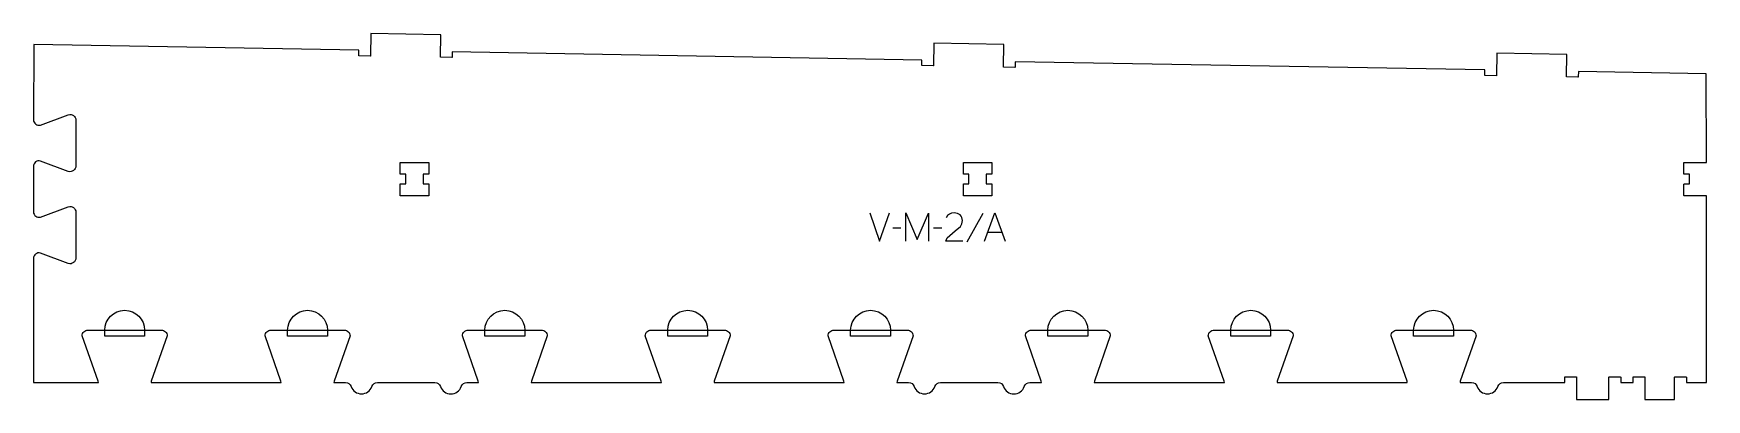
# Model space of a CAD drawing. Header units: millimetres. Extents: x -890 to 893, y -199 to 191.
import ezdxf

# ---------------------------------------------------------------- set-up
doc = ezdxf.new("R2010")
doc.units = ezdxf.units.MM
for name, color, linetype, true_color in [('1_ANYTOOL_1MMDEEP_LABELS_S', 2, 'Continuous', 0xffff00), ('3_ANYTOOL_CUTTHROUGH_INSID', 4, 'Continuous', 0x00ffff), ('4_ANYTOOL_CUTTHROUGH_OUTSI', 5, 'Continuous', 0x0000ff), ('5_ANYTOOL_HALF_MILL_9MM_IN', 3, 'Continuous', 0x00ff00)]:
    doc.layers.add(name, color=color, linetype=linetype, true_color=true_color)

msp = doc.modelspace()

# ---------------------------------------------------------------- linework, layer by layer
at = {"layer": '1_ANYTOOL_1MMDEEP_LABELS_S'}
for p, q in [((34.4, -16.1), (25.6, -16.2)), ((77.9, -16.1), (69.1, -16.2)), ((121.7, -0.5), (104.5, -31.2)), ((126.9, -20.4), (141.8, -20.4))]:
    msp.add_line(p, q, dxfattribs=at)
for points in [[(1.3, 0), (11.7, -30), (22.2, 0)], [(39.6, -30), (39.6, 0), (51.6, -28.4), (63.6, -0.1), (63.6, -30)], [(100.5, -30), (82.2, -29.9), (83.8, -26.5), (92.2, -19.1), (97.7, -14.4), (99.4, -11.6), (100, -8.2), (99.4, -4.7), (98.6, -3.3), (97.5, -2.1), (94.6, -0.5), (91.1, 0), (88.4, -0.3), (86, -1.3), (84.1, -2.9), (82.6, -5.1)], [(123.4, -30), (134.3, 0), (145.4, -30)]]:
    msp.add_lwpolyline(points, dxfattribs=at)
at = {"layer": '3_ANYTOOL_CUTTHROUGH_INSID'}
for points in [[(-493.1, 30.8), (-493.1, 41.3), (-499.1, 41.3), (-499.1, 53.8), (-468.6, 53.8), (-468.6, 41.3), (-474.6, 41.3), (-474.6, 30.8), (-468.6, 30.8), (-468.6, 18.3), (-499.1, 18.3), (-499.1, 30.8)], [(106.9, 30.8), (106.9, 41.3), (100.9, 41.3), (100.9, 53.8), (131.4, 53.8), (131.4, 41.3), (125.4, 41.3), (125.4, 30.8), (131.4, 30.8), (131.4, 18.3), (100.9, 18.3), (100.9, 30.8)]]:
    msp.add_lwpolyline(points, close=True, dxfattribs=at)
at = {"layer": '4_ANYTOOL_CUTTHROUGH_OUTSI'}
msp.add_lwpolyline([(756.3, 150.6), (756.2, 144.8, -0.414214), (755.9, 144.6), (743.9, 144.8, -0.414214), (743.7, 145), (744.1, 168.8), (669.6, 170.1), (669.2, 146.3, -0.414214), (668.9, 146.1), (656.9, 146.3, -0.414214), (656.7, 146.6), (656.8, 152.3), (156.3, 161), (156.2, 155.3, -0.414214), (155.9, 155), (143.9, 155.3, -0.414214), (143.7, 155.5), (144.1, 179.3), (69.6, 180.6), (69.2, 156.8, -0.414214), (68.9, 156.6), (56.9, 156.8, -0.414214), (56.7, 157), (56.8, 162.8), (-443.7, 171.5), (-443.8, 165.8, -0.414214), (-444.1, 165.5), (-456.1, 165.7, -0.414214), (-456.3, 166), (-455.9, 189.7), (-530.4, 191), (-530.8, 167.3, -0.414214), (-531.1, 167), (-543.1, 167.2, -0.414214), (-543.3, 167.5), (-543.2, 173.3), (-889.7, 179.3), (-890, 99.1, 0.501976), (-882.6, 93.6), (-852.9, 104.6, -0.015611), (-852.9, 104.6, -0.502397), (-844.8, 98.6), (-844.8, 50.1, -0.502397), (-852.9, 44.1, -0.015604), (-852.9, 44.2), (-882.6, 55.2, 0.501977), (-890, 49.6), (-890, 1.1, 0.501976), (-882.6, -4.4), (-852.9, 6.6, -0.015611), (-852.9, 6.6, -0.502397), (-844.8, 0.6), (-844.8, -47.9, -0.502397), (-852.9, -53.9, -0.015604), (-852.9, -53.8), (-882.6, -42.8, 0.501977), (-890, -48.4), (-890, -180.7), (-820.9, -180.7), (-821.2, -179.3), (-838.1, -131), (-838.1, -130.9, -0.414214), (-831.8, -124.7), (-753.8, -124.7, -0.414214), (-747.6, -130.9), (-747.6, -131), (-764.5, -179.3), (-764.7, -180.7), (-626, -180.7), (-626.3, -179.3), (-643.2, -131), (-643.2, -130.9, -0.414214), (-636.9, -124.7), (-558.9, -124.7, -0.414214), (-552.7, -130.9), (-552.7, -131), (-569.6, -179.3), (-569.8, -180.7), (-557.4, -180.6, -0.317837), (-551.5, -184.8, 0.707107), (-529.4, -184.8, -0.317837), (-523.5, -180.6), (-462.2, -180.6, -0.317837), (-456.3, -184.8, 0.707107), (-434.1, -184.8, -0.317837), (-428.2, -180.6), (-415.8, -180.7), (-416.1, -179.3), (-433, -131), (-433, -130.9, -0.414214), (-426.7, -124.7), (-348.7, -124.7, -0.414214), (-342.5, -130.9), (-342.5, -131), (-359.4, -179.3), (-359.6, -180.7), (-220.9, -180.7), (-221.2, -179.3), (-238.1, -131), (-238.1, -130.9, -0.414214), (-231.8, -124.7), (-153.8, -124.7, -0.414214), (-147.6, -130.9), (-147.6, -131), (-164.5, -179.3), (-164.7, -180.7), (-26, -180.7), (-26.3, -179.3), (-43.2, -131), (-43.2, -130.9, -0.414214), (-36.9, -124.7), (41.1, -124.7, -0.414214), (47.3, -130.9), (47.3, -131), (30.4, -179.3), (30.2, -180.7), (42.6, -180.6, -0.317837), (48.5, -184.8, 0.707107), (70.6, -184.8, -0.317837), (76.5, -180.6), (137.8, -180.6, -0.317837), (143.7, -184.8, 0.707107), (165.9, -184.8, -0.317837), (171.8, -180.6), (184.2, -180.7), (183.9, -179.3), (167, -131), (167, -130.9, -0.414214), (173.3, -124.7), (251.3, -124.7, -0.414214), (257.5, -130.9), (257.5, -131), (240.6, -179.3), (240.4, -180.7), (379.1, -180.7), (378.8, -179.3), (361.9, -131), (361.9, -130.9, -0.414214), (368.2, -124.7), (446.2, -124.7, -0.414214), (452.4, -130.9), (452.4, -131), (435.5, -179.3), (435.3, -180.7), (574, -180.7), (573.7, -179.3), (556.8, -131), (556.8, -130.9, -0.414214), (563.1, -124.7), (641.1, -124.7, -0.414214), (647.3, -130.9), (647.3, -131), (630.4, -179.3), (630.2, -180.7), (642.6, -180.6, -0.317837), (648.5, -184.8, 0.707107), (670.6, -184.8, -0.317837), (676.5, -180.6), (689.2, -180.6), (741.9, -180.6), (741.9, -174.9, -0.414259), (742.2, -174.6), (754.2, -174.6, -0.414214), (754.4, -174.9), (754.4, -198.7), (788.9, -198.7), (788.9, -174.9, -0.414214), (789.2, -174.6), (801.2, -174.6, -0.414259), (801.4, -174.9), (801.4, -180.6), (814.8, -180.6), (814.8, -174.9, -0.414259), (815.1, -174.6), (827.1, -174.6, -0.414214), (827.3, -174.9), (827.3, -198.7), (858.9, -198.7), (858.9, -174.9, -0.414214), (859.2, -174.6), (871.2, -174.6, -0.414257), (871.4, -174.9), (871.4, -180.7), (892.9, -180.7), (892.9, -180.1), (892.8, 18.3), (869, 18.3, -0.414214), (868.8, 18.6), (868.8, 30.6, -0.414214), (869, 30.8), (874.8, 30.8), (874.8, 41.3), (869, 41.3, -0.414214), (868.8, 41.6), (868.8, 53.6, -0.414214), (869, 53.8), (892.7, 53.8), (892.6, 148.2)], format="xyb", close=True, dxfattribs=at)
at = {"layer": '5_ANYTOOL_HALF_MILL_9MM_IN'}
for points in [[(-814.1, -124.9, -1), (-771.6, -124.9), (-771.6, -131.2), (-814.1, -131.2)], [(-619.2, -124.9, -1), (-576.7, -124.9), (-576.7, -131.2), (-619.2, -131.2)], [(-409, -124.9, -1), (-366.5, -124.9), (-366.5, -131.2), (-409, -131.2)], [(-214.1, -124.9, -1), (-171.6, -124.9), (-171.6, -131.2), (-214.1, -131.2)], [(-19.2, -124.9, -1), (23.3, -124.9), (23.3, -131.2), (-19.2, -131.2)], [(191, -124.9, -1), (233.5, -124.9), (233.5, -131.2), (191, -131.2)], [(385.9, -124.9, -1), (428.4, -124.9), (428.4, -131.2), (385.9, -131.2)], [(580.8, -124.9, -1), (623.3, -124.9), (623.3, -131.2), (580.8, -131.2)]]:
    msp.add_lwpolyline(points, format="xyb", close=True, dxfattribs=at)

doc.saveas('drawing.dxf')
